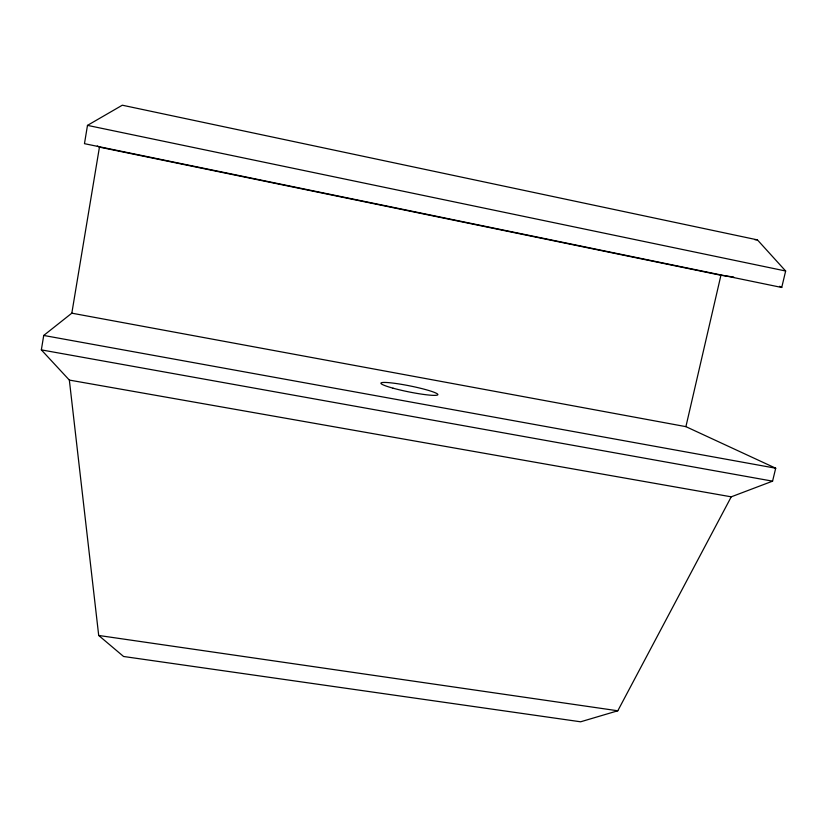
<?xml version="1.0" encoding="UTF-8"?>
<svg xmlns="http://www.w3.org/2000/svg" width="827" height="827" viewBox="0 0 827 827"><rect width="100%" height="100%" fill="white"/><g stroke="black" fill="none" stroke-linecap="round" stroke-linejoin="round"><path stroke-width="1.24" d="M71.825 313.175L685.903 426.649L775.705 468.216L772.573 481.159L731.244 496.831L617.8 710.786L580.626 721.795L123.564 656.483L98.702 635.467L69.344 380.079L41.35 349.883L43.717 335.452L71.825 313.175L99.447 147.134L97.307 145.986M87.486 125.373L84.468 143.671L781.732 287.476L785.65 271.008L757.408 239.871L122.313 105.205L87.486 125.373L785.65 271.008M685.903 426.649L720.927 275.277L733.683 277.014M754.886 239.706L757.408 239.871M98.702 635.467L617.8 710.786M69.344 380.079L731.244 496.831M41.35 349.883L772.573 481.159M43.717 335.452L775.705 468.216M99.447 147.134L720.927 275.277M779.561 286.307L781.732 287.476M393.042 388.183A29.038 3.039 11.4 0 0 437.752 394.841A29.038 3.039 11.4 0 0 397.373 383.697A29.038 3.039 11.4 0 0 393.042 388.183"/></g></svg>
